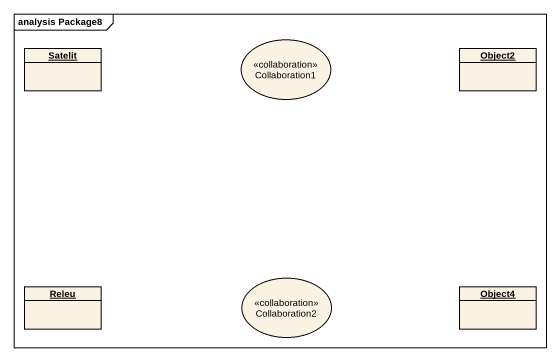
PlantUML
@startuml
mainframe analysis Package8
allowmixing
hide circle
hide empty members
usecase Collaboration1 <<collaboration>>
object Satelit
object Object2
object Releu
usecase Collaboration2 <<collaboration>>
object Object4
@enduml
